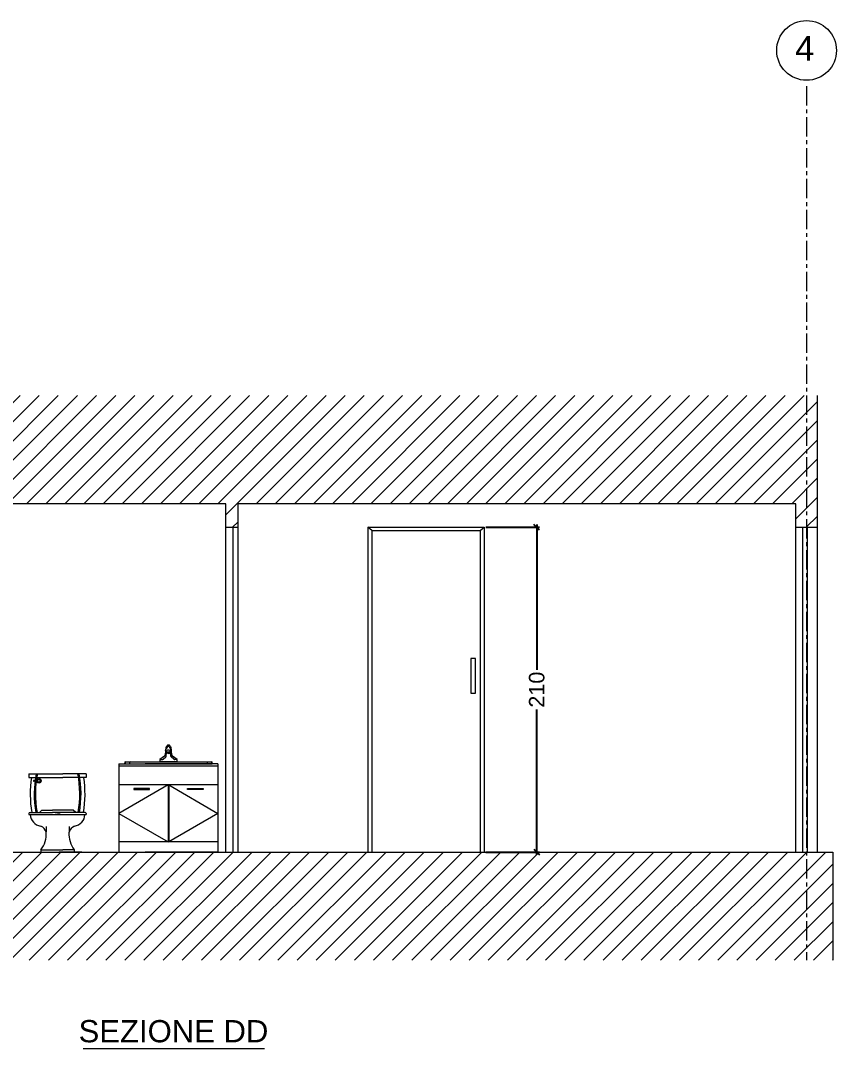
# Model space of a CAD drawing. Header units: centimetres. Extents: x 5667 to 17750, y 274 to 6203.
# Drawn here: x 8046 to 8573, y 4377 to 5042 of the extents above; entities that cross this region are included whole.
import ezdxf

# ---------------------------------------------------------------- set-up
doc = ezdxf.new("R2010")
doc.units = ezdxf.units.CM
doc.header["$MEASUREMENT"] = 0
doc.linetypes.add('CENTERX2', pattern=[4, 2.5, -0.5, 0.5, -0.5])
doc.linetypes.add('DASHED2', pattern=[0.25, 0.125, -0.125])
doc.layers.get('0').update_dxf_attribs({"lineweight": 18})
for name, color, linetype, lineweight in [('A-DOOR-FULL', 4, 'Continuous', 9), ('A-FURN', 8, 'Continuous', 9), ('A-WALL-FULL', 7, 'Continuous', 20), ('G-ANNO-DIM', 3, 'Continuous', 9)]:
    doc.layers.add(name, color=color, linetype=linetype, lineweight=lineweight)
doc.styles.add('ARIAL', font='arial.ttf')
doc.styles.add('underline', font='arial.ttf')
doc.dimstyles.new('TICK_36', dxfattribs={"dimtxt": 10, "dimasz": 3.6, "dimexe": 1.8, "dimexo": 1.2, "dimgap": 1.8, "dimtad": 0, "dimdec": 0, "dimzin": 0, "dimdsep": 46, "dimtxsty": 'ARIAL', "dimblk": 'OBLIQUE', "dimcen": 1.8, "dimdle": 1.8, "dimclrd": 256, "dimclrt": 256, "dimadec": 0, "dimazin": 0, "dimtfac": 1, "dimtdec": 0, "dimtmove": 1, "dimatfit": 3, "dimldrblk": 'OPEN90', "dimfxl": 1, "dimtolj": 1, "dimtzin": 0, "dimarcsym": 0})

# ---------------------------------------------------------------- blocks, each defined once
blk = doc.blocks.new('_Oblique')
at = {"color": 0, "linetype": 'ByBlock', "lineweight": -2}
blk.add_line((-0.5, -0.5), (0.5, 0.5), dxfattribs=at)
blk = doc.blocks.new('*D38')
at = {"layer": 'Defpoints', "color": 0, "transparency": 16777216}
for p in [(8345.39, 4713.99), (8345.39, 4503.99), (8379.53, 4503.99)]:
    blk.add_point(p, dxfattribs=at)
at = {"layer": 'G-ANNO-DIM', "color": 0, "lineweight": -2, "transparency": 16777216}
for p, q in [((8346.59, 4713.99), (8381.33, 4713.99)), ((8346.59, 4503.99), (8381.33, 4503.99))]:
    blk.add_line(p, q, dxfattribs=at)
at = {"layer": 'G-ANNO-DIM', "lineweight": -2, "transparency": 16777216}
for p, q in [((8379.53, 4715.79), (8379.53, 4621.91)), ((8379.53, 4502.19), (8379.53, 4596.08))]:
    blk.add_line(p, q, dxfattribs=at)
at = {"layer": 'G-ANNO-DIM', "lineweight": -2, "transparency": 16777216, "xscale": 3.6, "yscale": 3.6, "zscale": 3.6}
for p, rotation in [((8379.53, 4713.99), 90), ((8379.53, 4503.99), 270)]:
    blk.add_blockref('_Oblique', p, dxfattribs=dict(at, rotation=rotation))
at = {"layer": 'G-ANNO-DIM', "transparency": 16777216, "insert": (8379.53, 4608.99), "char_height": 10, "attachment_point": 5, "rotation": 90, "style": 'ARIAL'}
blk.add_mtext('\\A1;210', dxfattribs=at)
blk = doc.blocks.new('_Open90')
at = {"color": 0, "linetype": 'ByBlock', "lineweight": -2}
for p, q in [((0, 0), (-1, 0)), ((-0.5, 0.5), (0, 0)), ((0, 0), (-0.5, -0.5))]:
    blk.add_line(p, q, dxfattribs=at)

msp = doc.modelspace()

# ---------------------------------------------------------------- hatches: boundary and pattern name
at = {"layer": 'A-WALL-FULL'}
h = msp.add_hatch(dxfattribs=at)
h.set_pattern_fill('ANSI31', color=0, scale=70)
h.set_pattern_definition([(45, (-147.377, 1185.192), (-6.187184, 6.187184), [])])
h.paths.add_polyline_path([(8561.09, 4799.28), (7955.96, 4799.28), (7955.96, 4729.28), (7955.81, 4729.28), (7955.75, 4701.2), (7969.34, 4701.2), (7969.34, 4729.28), (8178.39, 4729.28), (8178.39, 4713.99), (8186.09, 4713.99), (8186.09, 4729.28), (8547.07, 4729.28), (8547.07, 4713.99), (8561.09, 4713.99), (8561.09, 4729.28)])
h.paths.add_polyline_path([(8571.09, 4503.99), (8561.09, 4503.99), (8085.27, 4503.99), (8085.27, 4503.99), (8070.49, 4503.99), (7969.34, 4503.99), (7969.34, 4581.2), (7955.49, 4581.2), (7955.32, 4503.99), (7659.95, 4503.99), (7649.95, 4503.99), (7649.95, 4433.99), (8571.09, 4433.99)])

# ---------------------------------------------------------------- linework, layer by layer
at = {"layer": 'A-DOOR-FULL'}
for p, q in [((8270.29, 4713.99), (8270.29, 4503.99)), ((8272.89, 4711.96), (8270.29, 4713.99)), ((8270.29, 4713.99), (8345.39, 4713.99)), ((8342.84, 4711.96), (8345.39, 4713.99)), ((8345.39, 4713.99), (8345.39, 4503.99)), ((8272.89, 4711.96), (8272.89, 4503.99)), ((8272.89, 4711.96), (8342.84, 4711.96)), ((8342.84, 4711.96), (8342.84, 4503.99))]:
    msp.add_line(p, q, dxfattribs=at)
at = {"layer": 'A-FURN'}
for p, q in [((8339.84, 4629.23), (8336.79, 4629.23)), ((8336.79, 4629.23), (8336.79, 4606.66)), ((8339.84, 4606.66), (8339.84, 4629.23)), ((8336.79, 4606.66), (8339.84, 4606.66)), ((8139.32, 4569.44), (8139.13, 4566.76)), ((8139.53, 4571.55), (8139.35, 4569.72)), ((8139.39, 4569.66), (8139.75, 4570.8)), ((8139.39, 4569.66), (8140.13, 4569.39)), ((8140.11, 4569.25), (8139.42, 4569.49)), ((8140.06, 4572.15), (8139.73, 4571.89)), ((8139.81, 4566.08), (8140.01, 4568.4)), ((8140.01, 4568.4), (8140.17, 4569.68)), ((8140.07, 4571.18), (8140.26, 4571.28)), ((8140.44, 4572.81), (8140.21, 4572.33)), ((8140.32, 4568.32), (8140.32, 4568.17)), ((8140.4, 4568.2), (8140.4, 4568.05)), ((8140.6, 4571.76), (8140.74, 4572.68)), ((8141.6, 4573.09), (8140.89, 4573.09)), ((8141.89, 4571.76), (8141.74, 4572.68)), ((8142.28, 4572.33), (8142.05, 4572.81)), ((8142.08, 4568.03), (8142.08, 4568.18)), ((8142.17, 4568.15), (8142.17, 4568.3)), ((8142.42, 4571.18), (8142.23, 4571.28)), ((8142.49, 4568.37), (8142.32, 4569.69)), ((8142.36, 4569.39), (8143.1, 4569.66)), ((8143.07, 4569.49), (8142.38, 4569.25)), ((8142.76, 4571.89), (8142.43, 4572.15)), ((8142.68, 4566.08), (8142.48, 4568.4)), ((8143.1, 4569.66), (8142.73, 4570.8)), ((8143.14, 4569.72), (8142.95, 4571.55)), ((8143.36, 4566.76), (8143.16, 4569.44)), ((8109.21, 4560.92), (8109.21, 4503.81)), ((8113.47, 4562.26), (8141.25, 4562.26)), ((8173.29, 4560.92), (8126.26, 4560.92)), ((8138.72, 4566.04), (8135.7, 4563.82)), ((8135.7, 4563.82), (8135.7, 4562.49)), ((8135.7, 4562.49), (8146.79, 4562.49)), ((8135.95, 4562.49), (8135.95, 4562.26)), ((8136.11, 4563.8), (8137.19, 4563.75)), ((8137.74, 4564.01), (8139.59, 4565.64)), ((8141.25, 4562.26), (8155.08, 4562.26)), ((8144.74, 4564.01), (8142.9, 4565.64)), ((8146.79, 4563.82), (8143.77, 4566.04)), ((8146.37, 4563.8), (8145.3, 4563.75)), ((8146.54, 4562.26), (8146.54, 4562.49)), ((8146.79, 4562.49), (8146.79, 4563.82)), ((8149.79, 4562.26), (8169.03, 4562.26)), ((8173.29, 4560.92), (8173.29, 4503.99)), ((8173.29, 4560.92), (8173.29, 4560.92)), ((8051.01, 4554.65), (8051.01, 4552.16)), ((8051.01, 4554.65), (8072.94, 4554.65)), ((8088.05, 4554.65), (8072.94, 4554.65)), ((8088.05, 4554.65), (8088.05, 4552.16)), ((8173.29, 4559.57), (8109.21, 4559.57)), ((8051.01, 4552.16), (8072.94, 4552.16)), ((8054.83, 4550.48), (8054.11, 4550.25)), ((8054.83, 4549.55), (8054.11, 4549.78)), ((8057.38, 4550.93), (8054.83, 4550.48)), ((8057.38, 4549.1), (8054.83, 4549.55)), ((8088.05, 4552.16), (8072.94, 4552.16)), ((8173.29, 4547.48), (8109.21, 4547.48)), ((8141.05, 4547.48), (8141.05, 4510.53)), ((8141.45, 4547.48), (8141.45, 4510.53)), ((8128.89, 4545.16), (8118.81, 4545.16)), ((8118.81, 4545.16), (8118.81, 4544.49)), ((8118.81, 4544.49), (8128.89, 4544.49)), ((8128.89, 4544.49), (8128.89, 4545.16)), ((8153.61, 4545.16), (8163.69, 4545.16)), ((8153.61, 4544.49), (8153.61, 4545.16)), ((8163.69, 4544.49), (8153.61, 4544.49)), ((8051.01, 4528.85), (8051.01, 4528.18)), ((8051.68, 4529.52), (8066.12, 4529.52)), ((8057.73, 4529.52), (8059.41, 4531.06)), ((8057.82, 4528.18), (8072.94, 4528.18)), ((8059.41, 4531.06), (8066.12, 4531.06)), ((8079.65, 4531.06), (8066.12, 4531.06)), ((8087.38, 4529.52), (8066.12, 4529.52)), ((8067.85, 4528.51), (8069.53, 4528.51)), ((8067.85, 4528.51), (8067.85, 4528.18)), ((8071.21, 4528.51), (8069.53, 4528.51)), ((8071.21, 4528.51), (8071.21, 4528.18)), ((8081.33, 4529.52), (8079.65, 4531.06)), ((8088.05, 4528.85), (8088.05, 4528.18)), ((8062.09, 4520.4), (8062.09, 4517.01)), ((8076.97, 4520.4), (8076.97, 4517.01)), ((8173.29, 4510.53), (8109.21, 4510.53)), ((8058.73, 4505.47), (8058.73, 4503.99)), ((8058.73, 4505.47), (8072.94, 4505.47)), ((8085.27, 4503.99), (8070.49, 4503.99)), ((8080.33, 4505.47), (8072.94, 4505.47)), ((8080.33, 4505.47), (8080.33, 4503.99)), ((8173.29, 4503.99), (8126.26, 4503.99))]:
    msp.add_line(p, q, dxfattribs=at)
at = {"layer": 'A-FURN', "color": 0}
for p, q in [((8140.46, 4568.01), (8140.53, 4568.07)), ((8140.57, 4567.95), (8140.46, 4568.06)), ((8140.54, 4567.97), (8140.67, 4568.1)), ((8140.62, 4567.93), (8140.81, 4568.12)), ((8140.76, 4567.87), (8140.63, 4568)), ((8140.72, 4568.03), (8140.66, 4568.1)), ((8140.7, 4567.9), (8140.94, 4568.13)), ((8140.9, 4567.97), (8140.76, 4568.11)), ((8140.79, 4567.87), (8141.06, 4568.14)), ((8140.92, 4567.83), (8140.81, 4567.95)), ((8140.88, 4567.84), (8141.19, 4568.14)), ((8141.07, 4567.92), (8140.93, 4568.06)), ((8141.02, 4568.09), (8140.97, 4568.14)), ((8140.98, 4567.82), (8141.3, 4568.14)), ((8141.07, 4567.81), (8140.99, 4567.89)), ((8141.08, 4567.81), (8141.41, 4568.14)), ((8141.19, 4568.03), (8141.08, 4568.14)), ((8141.25, 4567.86), (8141.1, 4568)), ((8141.19, 4567.8), (8141.16, 4567.83)), ((8141.19, 4567.8), (8141.52, 4568.13)), ((8141.37, 4567.97), (8141.22, 4568.12)), ((8141.42, 4567.8), (8141.28, 4567.95)), ((8141.31, 4567.8), (8141.63, 4568.12)), ((8141.54, 4567.92), (8141.4, 4568.06)), ((8141.43, 4567.81), (8141.73, 4568.1)), ((8141.48, 4568.09), (8141.44, 4568.14)), ((8141.52, 4567.82), (8141.45, 4567.89)), ((8141.66, 4568.03), (8141.57, 4568.13)), ((8141.57, 4567.83), (8141.83, 4568.09)), ((8141.71, 4567.86), (8141.57, 4568)), ((8141.83, 4567.97), (8141.7, 4568.11)), ((8141.73, 4567.87), (8141.93, 4568.07)), ((8141.8, 4567.89), (8141.75, 4567.95)), ((8141.96, 4567.96), (8141.86, 4568.06)), ((8141.92, 4567.94), (8142.02, 4568.05)), ((8142.04, 4568), (8142.04, 4568))]:
    msp.add_line(p, q, dxfattribs=at)
at = {"layer": 'A-FURN', "linetype": 'DASHED2', "ltscale": 300}
for p, q in [((8141.05, 4547.48), (8109.21, 4529)), ((8141.45, 4547.48), (8173.29, 4529)), ((8109.21, 4529), (8141.05, 4510.53)), ((8173.29, 4529), (8141.45, 4510.53))]:
    msp.add_line(p, q, dxfattribs=at)
at = {"layer": 'A-FURN'}
for points in [[(8109.21, 4560.92), (8169.03, 4560.92)], [(8163.69, 4545.16), (8163.69, 4544.49)], [(8051.01, 4528.18), (8088.05, 4528.18)], [(8058.73, 4503.99), (8080.33, 4503.99)]]:
    msp.add_lwpolyline(points, dxfattribs=at)
for radius in [1.45, 0.918]:
    msp.add_circle((8057.38, 4550.01), radius, dxfattribs=at)
for centre, radius, start, end in [((8139.39, 4569.44), 0.0662, 62.81409, 174.28941), ((8139.42, 4569.72), 0.0662, 174.28941, 242.81409), ((8140.03, 4571.5), 0.497, 127.3792, 174.28941), ((8140.38, 4570.59), 0.662, 118.48336, 162.19997), ((8141.21, 4565.1), 3.51, 68.6413, 110.09718), ((8139.76, 4572.54), 0.497, 307.3792, 334.11176), ((8141.25, 4566.07), 3.77, 73.49093, 106.68913), ((8139.95, 4571.86), 0.662, 298.48336, 351.14354), ((8141.21, 4565.1), 3.34, 73.27608, 105.49636), ((8141.21, 4564.95), 3.34, 73.27608, 105.49636), ((8141.21, 4564.95), 3.34, 74.82367, 103.95781), ((8141.21, 4564.8), 3.34, 74.86623, 104.00014), ((8141.26, 4569.23), 1.46, 234.31996, 304.54642), ((8140.89, 4572.59), 0.497, 90, 154.11176), ((8141.24, 4573.96), 1.59, 250.354, 289.646), ((8141.24, 4571.18), 1.59, 71.63831, 108.36169), ((8141.6, 4572.59), 0.497, 25.88824, 90), ((8142.54, 4571.86), 0.662, 188.85646, 241.51664), ((8142.73, 4572.54), 0.497, 205.88824, 232.6208), ((8142.1, 4570.59), 0.662, 17.80003, 61.51664), ((8142.46, 4571.5), 0.497, 5.71059, 52.6208), ((8143.1, 4569.44), 0.0662, 5.71059, 117.18591), ((8143.07, 4569.72), 0.0662, 297.18591, 5.71059), ((8113.47, 4561.59), 0.672, 90, 270), ((8114.14, 4561.59), 0.949, 134.93591, 225.06409), ((8117.01, 4561.29), 1.02, 108.14753, 201.68634), ((8137.22, 4564.41), 0.662, 267.53802, 322.18751), ((8138.14, 4566.84), 0.993, 306.28314, 355.77581), ((8139.15, 4566.14), 0.662, 311.56403, 355.09195), ((8143.34, 4566.14), 0.662, 184.90805, 228.43597), ((8144.35, 4566.84), 0.993, 184.22419, 233.71686), ((8145.27, 4564.41), 0.662, 217.81249, 272.46198), ((8165.48, 4561.29), 1.02, 338.31366, 71.85247), ((8168.36, 4561.59), 0.949, 314.93591, 45.06409), ((8169.03, 4561.59), 0.672, 270, 90), ((8124.92, 4541.48), 70.52, 169.23879, 189.76423), ((8124.92, 4541.48), 69.75, 169.11729, 189.83872), ((8014.14, 4541.48), 69.75, 350.16128, 10.88271), ((8014.14, 4541.48), 70.52, 350.23577, 10.76121), ((8124.92, 4541.48), 73.12, 171.59936, 189.41471), ((8054.11, 4550.01), 0.233, 91.09847, 268.90153), ((8014.14, 4541.48), 73.12, 350.58529, 8.40064), ((8051.68, 4528.85), 0.672, 90, 180), ((8059.8, 4528.6), 7.97, 183.06305, 261.06143), ((8079.26, 4528.6), 7.97, 278.93857, 356.93695), ((8087.38, 4528.85), 0.672, 0, 90), ((8058.46, 4520.07), 0.672, 63.2628, 81.06143), ((8055.64, 4514.47), 6.94, 20.51752, 63.2628), ((8083.26, 4514.57), 6.76, 114.14959, 159.7776), ((8045.51, 4515.67), 16.7, 322.36525, 3.57467), ((8061.51, 4516.67), 0.672, 3.57467, 20.51752), ((8093.55, 4515.67), 16.7, 176.42533, 217.63475), ((8077.55, 4516.67), 0.672, 159.48248, 176.42533)]:
    msp.add_arc(centre, radius, start, end, dxfattribs=at)
at = {"layer": 'A-WALL-FULL'}
for p, q in [((8561.09, 4729.28), (8561.09, 4799.28)), ((8178.39, 4729.28), (7969.34, 4729.28)), ((8178.39, 4503.99), (8178.39, 4729.28)), ((8547.07, 4729.28), (8186.09, 4729.28)), ((8186.09, 4729.28), (8186.09, 4503.99)), ((8547.07, 4503.99), (8547.07, 4729.28)), ((8561.09, 4503.99), (8561.09, 4729.28)), ((8178.39, 4713.99), (8186.09, 4713.99)), ((8182.89, 4713.99), (8182.89, 4503.99)), ((8547.07, 4713.99), (8561.09, 4713.99)), ((8551.59, 4503.99), (8551.59, 4713.99)), ((8554.79, 4503.99), (8554.79, 4713.99)), ((7969.34, 4503.99), (8561.09, 4503.99)), ((8561.09, 4503.99), (8571.09, 4503.99)), ((8571.09, 4503.99), (8571.09, 4433.99))]:
    msp.add_line(p, q, dxfattribs=at)
at = {"layer": 'G-ANNO-DIM', "linetype": 'CENTERX2', "ltscale": 5}
msp.add_line((8554.09, 4999.28), (8554.09, 4433.99), dxfattribs=at)
at = {"layer": 'G-ANNO-DIM'}
msp.add_line((8086.04, 4376.96), (8203.38, 4376.96), dxfattribs=at)
msp.add_circle((8554.09, 5022.4), 19.33, dxfattribs=at)

# ---------------------------------------------------------------- texts
at = {"layer": 'G-ANNO-DIM', "style": 'underline'}
msp.add_text('SEZIONE DD', height=14.381, dxfattribs=at).set_placement((8083.11, 4380.93))
at = {"layer": 'G-ANNO-DIM', "linetype": 'CENTERX2', "ltscale": 5, "style": 'ARIAL'}
msp.add_attdef('4', (8546.67, 5015.8), '', height=16, dxfattribs=at)

# ---------------------------------------------------------------- dimensions: what is measured, and where the dimension line sits
at = {"layer": 'G-ANNO-DIM'}
dim = msp.add_linear_dim(base=(8379.53, 4503.99), p1=(8345.39, 4713.99), p2=(8345.39, 4503.99), angle=90, dimstyle='TICK_36', dxfattribs=at)
dim.commit()
dim.dimension.update_dxf_attribs({"geometry": '*D38', "text_midpoint": (8379.53, 4608.99)})

doc.saveas('drawing.dxf')
